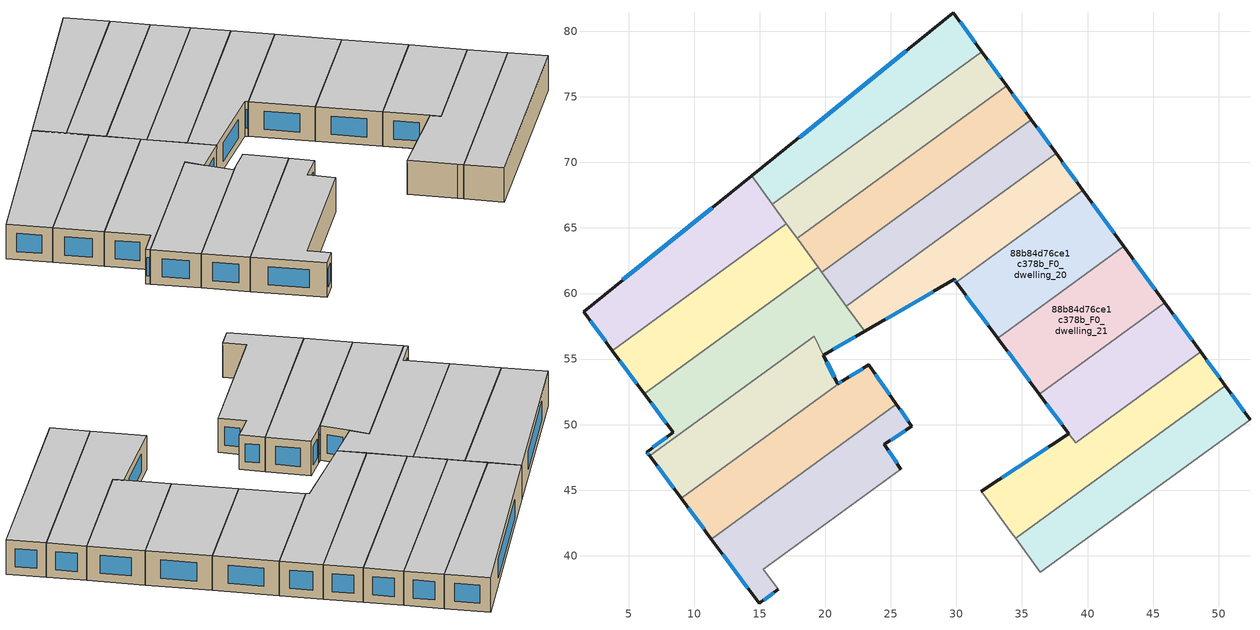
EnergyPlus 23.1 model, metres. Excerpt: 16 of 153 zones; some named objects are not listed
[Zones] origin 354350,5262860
88b84d76ce1c378b_F0_dwelling_0
 floor ground (EU_floor_Construction): 14.38,68.97 17.04,65.33 3.76,55.65 1.56,58.61 z0
 wall outside (EU_wall_Construction): 14.38,68.97 1.56,58.61 3.76,55.65 z0:3
 wall to 88b84d76ce1c378b_F0_dwelling_1 (EU_wall_Construction): 3.76,55.65 17.04,65.33 z0:3
 wall to 88b84d76ce1c378b_F0_dwelling_15 (EU_wall_Construction): 15.97,66.79 14.38,68.97 z0:3
 wall to 88b84d76ce1c378b_F0_dwelling_16 (EU_wall_Construction): 17.04,65.33 15.97,66.79 z0:3
 window (EU_Window_Construction): 2.08,57.91 3.24,56.35 / 11.37,66.54 4.57,61.04 z0.7:2.3
 ceiling to 88b84d76ce1c378b_F1_dwelling_0 (EU_floor_Construction): 17.04,65.33 14.38,68.97 1.56,58.61 3.76,55.65 z3
88b84d76ce1c378b_F0_dwelling_1
 floor ground (EU_floor_Construction): 17.04,65.33 19.46,62.01 6.21,52.36 3.76,55.65 z0
 wall outside (EU_wall_Construction): 3.76,55.65 6.21,52.36 z0:3
 wall to 88b84d76ce1c378b_F0_dwelling_2 (EU_wall_Construction): 6.21,52.36 19.46,62.01 z0:3
 wall to 88b84d76ce1c378b_F0_dwelling_17 (EU_wall_Construction): 19.46,62.01 17.85,64.21 z0:3
 wall to 88b84d76ce1c378b_F0_dwelling_16 (EU_wall_Construction): 17.85,64.21 17.04,65.33 z0:3
 window (EU_Window_Construction): 4.33,54.88 5.63,53.13 z0.7:2.3
 ceiling to 88b84d76ce1c378b_F1_dwelling_1 (EU_floor_Construction): 19.46,62.01 17.04,65.33 3.76,55.65 6.21,52.36 z3
88b84d76ce1c378b_F0_dwelling_15
 floor ground (EU_floor_Construction): 29.77,81.42 31.95,78.43 15.97,66.79 14.38,68.97 z0
 wall outside (EU_wall_Construction): 31.95,78.43 29.77,81.42 14.38,68.97 z0:3
 wall to 88b84d76ce1c378b_F0_dwelling_16 (EU_wall_Construction): 15.97,66.79 31.95,78.43 z0:3
 window (EU_Window_Construction): 26.16,78.5 17.99,71.9 / 31.44,79.14 30.28,80.72 z0.7:2.3
 ceiling to 88b84d76ce1c378b_F1_dwelling_15 (EU_floor_Construction): 31.95,78.43 29.77,81.42 14.38,68.97 15.97,66.79 z3
88b84d76ce1c378b_F0_dwelling_16
 floor ground (EU_floor_Construction): 31.95,78.43 33.83,75.85 17.85,64.21 15.97,66.79 z0
 wall outside (EU_wall_Construction): 33.83,75.85 31.95,78.43 z0:3
 wall to 88b84d76ce1c378b_F0_dwelling_17 (EU_wall_Construction): 17.85,64.21 33.83,75.85 z0:3
 window (EU_Window_Construction): 33.39,76.46 32.39,77.83 z0.7:2.3
 ceiling to 88b84d76ce1c378b_F1_dwelling_16 (EU_floor_Construction): 33.83,75.85 31.95,78.43 15.97,66.79 17.85,64.21 z3
88b84d76ce1c378b_F0_dwelling_17
 floor ground (EU_floor_Construction): 33.83,75.85 35.71,73.27 19.73,61.63 17.85,64.21 z0
 wall outside (EU_wall_Construction): 35.71,73.27 33.83,75.85 z0:3
 wall to 88b84d76ce1c378b_F0_dwelling_18 (EU_wall_Construction): 19.73,61.63 35.71,73.27 z0:3
 wall to 88b84d76ce1c378b_F0_dwelling_2 (EU_wall_Construction): 19.46,62.01 19.73,61.63 z0:3
 window (EU_Window_Construction): 35.27,73.87 34.27,75.25 z0.7:2.3
 ceiling to 88b84d76ce1c378b_F1_dwelling_17 (EU_floor_Construction): 35.71,73.27 33.83,75.85 17.85,64.21 19.73,61.63 z3
88b84d76ce1c378b_F0_dwelling_18
 floor ground (EU_floor_Construction): 35.71,73.27 37.6,70.68 21.61,59.04 19.73,61.63 z0
 wall outside (EU_wall_Construction): 37.6,70.68 35.71,73.27 z0:3
 wall to 88b84d76ce1c378b_F0_dwelling_19 (EU_wall_Construction): 21.61,59.04 37.6,70.68 z0:3
 wall to 88b84d76ce1c378b_F0_dwelling_2 (EU_wall_Construction): 19.73,61.63 21.61,59.04 z0:3
 window (EU_Window_Construction): 37.15,71.29 36.16,72.66 z0.7:2.3
 ceiling to 88b84d76ce1c378b_F1_dwelling_18 (EU_floor_Construction): 37.6,70.68 35.71,73.27 19.73,61.63 21.61,59.04 z3
88b84d76ce1c378b_F0_dwelling_19
 floor ground (EU_floor_Construction): 37.6,70.68 39.64,67.88 29.99,60.85 29.82,61.07 23.01,57.13 21.61,59.04 z0
 wall outside (EU_wall_Construction): 39.64,67.88 37.6,70.68 / 23.01,57.13 29.82,61.07 29.99,60.85 z0:3
 wall to 88b84d76ce1c378b_F0_dwelling_20 (EU_wall_Construction): 29.99,60.85 39.64,67.88 z0:3
 wall to 88b84d76ce1c378b_F0_dwelling_2 (EU_wall_Construction): 21.61,59.04 23.01,57.13 z0:3
 window (EU_Window_Construction): 39.16,68.54 38.08,70.03 / 29.86,61.02 29.95,60.9 / 24.61,58.06 28.22,60.15 z0.7:2.3
 ceiling to 88b84d76ce1c378b_F1_dwelling_19 (EU_floor_Construction): 29.99,60.85 39.64,67.88 37.6,70.68 21.61,59.04 23.01,57.13 29.82,61.07 z3
88b84d76ce1c378b_F0_dwelling_2
 floor ground (EU_floor_Construction): 19.46,62.01 23.01,57.13 19.86,55.3 19.15,56.76 6.6,47.62 6.39,47.91 8.4,49.41 6.21,52.36 z0
 wall outside (EU_wall_Construction): 19.86,55.3 23.01,57.13 / 6.21,52.36 8.4,49.41 6.39,47.91 6.6,47.62 z0:3
 wall to 88b84d76ce1c378b_F0_dwelling_3 (EU_wall_Construction): 19.15,56.76 19.86,55.3 / 6.6,47.62 19.14,56.75 z0:3
 window (EU_Window_Construction): 20.6,55.73 22.27,56.7 / 6.44,47.84 6.55,47.69 / 7.93,49.06 6.86,48.26 / 6.72,51.66 7.88,50.1 z0.7:2.3
 ceiling to 88b84d76ce1c378b_F1_dwelling_2 (EU_floor_Construction): 19.86,55.3 23.01,57.13 19.46,62.01 6.21,52.36 8.4,49.41 6.39,47.91 6.6,47.62 19.15,56.76 z3
88b84d76ce1c378b_F0_dwelling_20
 floor ground (EU_floor_Construction): 39.64,67.88 42.76,63.59 33.15,56.59 29.99,60.85 z0
 wall outside (EU_wall_Construction): 29.99,60.85 33.15,56.59 / 42.76,63.59 39.64,67.88 z0:3
 wall to 88b84d76ce1c378b_F0_dwelling_21 (EU_wall_Construction): 33.15,56.59 42.76,63.59 z0:3
 window (EU_Window_Construction): 30.73,59.85 32.41,57.59 / 42.03,64.6 40.37,66.87 z0.7:2.3
 ceiling to 88b84d76ce1c378b_F1_dwelling_20 (EU_floor_Construction): 42.76,63.59 39.64,67.88 29.99,60.85 33.15,56.59 z3
88b84d76ce1c378b_F0_dwelling_21
 floor ground (EU_floor_Construction): 42.76,63.59 45.9,59.29 36.33,52.32 33.15,56.59 z0
 wall outside (EU_wall_Construction): 33.15,56.59 36.33,52.32 / 45.9,59.29 42.76,63.59 z0:3
 wall to 88b84d76ce1c378b_F0_dwelling_22 (EU_wall_Construction): 36.33,52.32 45.9,59.29 z0:3
 window (EU_Window_Construction): 33.9,55.59 35.58,53.32 / 45.16,60.3 43.5,62.58 z0.7:2.3
 ceiling to 88b84d76ce1c378b_F1_dwelling_21 (EU_floor_Construction): 45.9,59.29 42.76,63.59 33.15,56.59 36.33,52.32 z3
88b84d76ce1c378b_F0_dwelling_22
 floor ground (EU_floor_Construction): 45.9,59.29 48.62,55.54 39.09,48.6 36.33,52.32 z0
 wall outside (EU_wall_Construction): 48.62,55.54 45.9,59.29 / 36.33,52.32 38.58,49.29 z0:3
 wall to 88b84d76ce1c378b_F0_dwelling_23 (EU_wall_Construction): 38.58,49.29 39.09,48.6 48.62,55.54 z0:3
 window (EU_Window_Construction): 47.98,56.42 46.54,58.41 / 36.86,51.61 38.05,50 z0.7:2.3
 ceiling to 88b84d76ce1c378b_F1_dwelling_22 (EU_floor_Construction): 48.62,55.54 45.9,59.29 36.33,52.32 39.09,48.6 z3
88b84d76ce1c378b_F0_dwelling_23
 floor ground (EU_floor_Construction): 48.62,55.54 50.51,52.96 34.52,41.32 31.89,44.93 38.58,49.29 39.09,48.6 z0
 wall outside (EU_wall_Construction): 50.51,52.96 48.62,55.54 / 38.58,49.29 31.89,44.93 z0:3
 wall to 88b84d76ce1c378b_F0_dwelling_24 (EU_wall_Construction): 34.52,41.32 50.51,52.96 z0:3
 wall to 88b84d76ce1c378b_F0_dwelling_7 (EU_wall_Construction): 31.89,44.93 34.23,41.73 z0:3
 wall to 88b84d76ce1c378b_F0_dwelling_8 (EU_wall_Construction): 34.23,41.73 34.52,41.32 z0:3
 window (EU_Window_Construction): 50.06,53.57 49.07,54.94 / 37.01,48.27 33.46,45.96 z0.7:2.3
 ceiling to 88b84d76ce1c378b_F1_dwelling_23 (EU_floor_Construction): 50.51,52.96 48.62,55.54 39.09,48.6 38.58,49.29 31.89,44.93 34.52,41.32 z3
88b84d76ce1c378b_F0_dwelling_24
 floor ground (EU_floor_Construction): 50.51,52.96 52.39,50.38 36.41,38.74 34.52,41.32 z0
 wall outside (EU_wall_Construction): 52.39,50.38 50.51,52.96 z0:3
 wall to 88b84d76ce1c378b_F0_dwelling_25 (EU_wall_Construction): 36.41,38.74 52.39,50.38 z0:3
 wall to 88b84d76ce1c378b_F0_dwelling_8 (EU_wall_Construction): 34.52,41.32 36.41,38.74 z0:3
 window (EU_Window_Construction): 51.95,50.98 50.95,52.35 z0.7:2.3
 ceiling to 88b84d76ce1c378b_F1_dwelling_24 (EU_floor_Construction): 52.39,50.38 50.51,52.96 34.52,41.32 36.41,38.74 z3
88b84d76ce1c378b_F0_dwelling_3
 floor ground (EU_floor_Construction): 19.14,56.75 20.93,53.11 21.35,53.36 9.01,44.38 6.6,47.62 z0
 wall outside (EU_wall_Construction): 6.6,47.62 9.01,44.38 / 21.35,53.36 20.93,53.11 19.86,55.3 z0:3
 wall to 88b84d76ce1c378b_F0_dwelling_4 (EU_wall_Construction): 9.01,44.38 21.35,53.36 z0:3
 window (EU_Window_Construction): 7.17,46.86 8.45,45.14 / 20.68,53.62 20.11,54.79 / 21.25,53.3 21.03,53.17 z0.7:2.3
 ceiling to 88b84d76ce1c378b_F1_dwelling_3 (EU_floor_Construction): 20.93,53.11 19.14,56.75 6.6,47.62 9.01,44.38 21.35,53.36 z3
88b84d76ce1c378b_F0_dwelling_4
 floor ground (EU_floor_Construction): 23.33,54.56 25.43,51.55 11.32,41.28 9.01,44.38 21.35,53.36 z0
 wall outside (EU_wall_Construction): 25.43,51.55 23.33,54.56 21.35,53.36 / 9.01,44.38 11.32,41.28 z0:3
 wall to 88b84d76ce1c378b_F0_dwelling_5 (EU_wall_Construction): 11.32,41.28 25.43,51.55 z0:3
 window (EU_Window_Construction): 24.93,52.26 23.82,53.86 / 9.55,43.65 10.77,42 / 22.86,54.28 21.81,53.64 z0.7:2.3
 ceiling to 88b84d76ce1c378b_F1_dwelling_4 (EU_floor_Construction): 25.43,51.55 23.33,54.56 21.35,53.36 9.01,44.38 11.32,41.28 z3
88b84d76ce1c378b_F0_dwelling_5
 floor ground (EU_floor_Construction): 25.43,51.55 26.61,49.87 24.5,48.51 25.77,46.61 15.26,38.96 16.4,37.43 14.96,36.37 11.32,41.28 z0
 wall outside (EU_wall_Construction): 25.77,46.61 24.5,48.51 26.61,49.87 25.43,51.55 / 11.32,41.28 14.96,36.37 16.4,37.43 z0:3
 wall to 88b84d76ce1c378b_F0_dwelling_6 (EU_wall_Construction): 15.27,38.96 25.77,46.61 / 16.4,37.43 15.26,38.96 z0:3
 window (EU_Window_Construction): 26.33,50.26 25.7,51.16 / 25,48.83 26.11,49.55 / 25.47,47.06 24.8,48.06 / 15.3,36.62 16.06,37.18 / 12.17,40.12 14.1,37.52 z0.7:2.3
 ceiling to 88b84d76ce1c378b_F1_dwelling_5 (EU_floor_Construction): 16.4,37.43 15.26,38.96 25.77,46.61 24.5,48.51 26.61,49.87 25.43,51.55 11.32,41.28 14.96,36.37 z3
[Building]
EU S2 Campaign: North Axis=0; Terrain=City; Solar Distribution=FullExterior
[Site:Location]
Budapest.Ferenc.Liszt.Intl.AP: Latitude=47.437; Longitude=19.256; Time Zone=1; Elevation=185
[SizingPeriod:WeatherFileDays]
AnnualSizingPeriod: Begin Month=1; Begin Day of Month=1; End Month=12; End Day of Month=31; Day of Week for Start Day=Monday; Use Weather File Daylight Saving Period=No; Use Weather File Rain and Snow Indicators=No
[MATERIAL]
EU_InternalMass_Material: Roughness=MediumRough; Thickness=0.1; Conductivity=1; Density=1800; Specific Heat=900; Thermal Absorptance=0.9; Solar Absorptance=0.7; Visible Absorptance=0.7
[MATERIAL:NOMASS] Roughness=MediumRough; Thermal Absorptance=0.9; Solar Absorptance=0.7; Visible Absorptance=0.7
Name | Thermal Resistance
EU_wall_NoMass | 0.832559
EU_floor_NoMass | 0.872794
[WINDOWMATERIAL:SIMPLEGLAZINGSYSTEM]
EU_Window_SimpleGlazing: UFactor=2.79869; Solar Heat Gain Coefficient=0.75; Visible Transmittance=0.75
[CONSTRUCTION]
EU_wall_Construction: EU_wall_NoMass
EU_floor_Construction: EU_floor_NoMass
EU_Window_Construction: EU_Window_SimpleGlazing
EU_InternalMass_Construction: EU_InternalMass_Material
[ZONE] Type=1; Multiplier=1; Ceiling Height=autocalculate; Floor Area=autocalculate; Part of Total Floor Area=Yes
Name | Volume
88b84d76ce1c378b_F0_dwelling_0 | 202.233
88b84d76ce1c378b_F0_dwelling_1 | 202.217
88b84d76ce1c378b_F0_dwelling_15 | 189.62
88b84d76ce1c378b_F0_dwelling_16 | 189.57
88b84d76ce1c378b_F0_dwelling_17 | 189.618
88b84d76ce1c378b_F0_dwelling_18 | 189.617
88b84d76ce1c378b_F0_dwelling_19 | 189.584
88b84d76ce1c378b_F0_dwelling_2 | 220.923
88b84d76ce1c378b_F0_dwelling_20 | 189.599
88b84d76ce1c378b_F0_dwelling_21 | 189.592
88b84d76ce1c378b_F0_dwelling_22 | 164.071
88b84d76ce1c378b_F0_dwelling_23 | 215.161
88b84d76ce1c378b_F0_dwelling_24 | 189.569
88b84d76ce1c378b_F0_dwelling_3 | 183.533
88b84d76ce1c378b_F0_dwelling_4 | 202.275
88b84d76ce1c378b_F0_dwelling_5 | 212.478
[INTERNALMASS] Construction=EU_InternalMass_Construction
Name | Zone or ZoneList | Surface Area
88b84d76ce1c378b_F0_dwelling_0_EU_InternalMass | 88b84d76ce1c378b_F0_dwelling_0 | 67.411
88b84d76ce1c378b_F0_dwelling_1_EU_InternalMass | 88b84d76ce1c378b_F0_dwelling_1 | 67.4058
88b84d76ce1c378b_F0_dwelling_2_EU_InternalMass | 88b84d76ce1c378b_F0_dwelling_2 | 73.6412
88b84d76ce1c378b_F0_dwelling_3_EU_InternalMass | 88b84d76ce1c378b_F0_dwelling_3 | 61.188
88b84d76ce1c378b_F0_dwelling_4_EU_InternalMass | 88b84d76ce1c378b_F0_dwelling_4 | 67.425
88b84d76ce1c378b_F0_dwelling_5_EU_InternalMass | 88b84d76ce1c378b_F0_dwelling_5 | 70.8264
88b84d76ce1c378b_F0_dwelling_15_EU_InternalMass | 88b84d76ce1c378b_F0_dwelling_15 | 63.2065
88b84d76ce1c378b_F0_dwelling_16_EU_InternalMass | 88b84d76ce1c378b_F0_dwelling_16 | 63.1899
88b84d76ce1c378b_F0_dwelling_17_EU_InternalMass | 88b84d76ce1c378b_F0_dwelling_17 | 63.2058
88b84d76ce1c378b_F0_dwelling_18_EU_InternalMass | 88b84d76ce1c378b_F0_dwelling_18 | 63.2058
88b84d76ce1c378b_F0_dwelling_19_EU_InternalMass | 88b84d76ce1c378b_F0_dwelling_19 | 63.1945
88b84d76ce1c378b_F0_dwelling_20_EU_InternalMass | 88b84d76ce1c378b_F0_dwelling_20 | 63.1998
88b84d76ce1c378b_F0_dwelling_21_EU_InternalMass | 88b84d76ce1c378b_F0_dwelling_21 | 63.1973
88b84d76ce1c378b_F0_dwelling_22_EU_InternalMass | 88b84d76ce1c378b_F0_dwelling_22 | 54.6911
88b84d76ce1c378b_F0_dwelling_23_EU_InternalMass | 88b84d76ce1c378b_F0_dwelling_23 | 71.7197
88b84d76ce1c378b_F0_dwelling_24_EU_InternalMass | 88b84d76ce1c378b_F0_dwelling_24 | 63.1899
[OTHEREQUIPMENT] Fuel Type=Electricity; Design Level Calculation Method=Watts/Area; Power per Zone Floor Area=1; Fraction Latent=0; Fraction Radiant=0; Fraction Lost=0; Carbon Dioxide Generation Rate=0; EndUse Subcategory=EU_Step8_InternalGains
Name | Zone or ZoneList or Space or SpaceList | Schedule
EU_Step8_InternalGain_88b84d76ce1c378b_F0_dwelling_0_f000 | 88b84d76ce1c378b_F0_dwelling_0 | EU_Step8_GainSchedule_88b84d76ce1c378b_F0_dwelling_0_f000
EU_Step8_InternalGain_88b84d76ce1c378b_F0_dwelling_1_f000 | 88b84d76ce1c378b_F0_dwelling_1 | EU_Step8_GainSchedule_88b84d76ce1c378b_F0_dwelling_1_f000
EU_Step8_InternalGain_88b84d76ce1c378b_F0_dwelling_2_f000 | 88b84d76ce1c378b_F0_dwelling_2 | EU_Step8_GainSchedule_88b84d76ce1c378b_F0_dwelling_2_f000
EU_Step8_InternalGain_88b84d76ce1c378b_F0_dwelling_3_f000 | 88b84d76ce1c378b_F0_dwelling_3 | EU_Step8_GainSchedule_88b84d76ce1c378b_F0_dwelling_3_f000
EU_Step8_InternalGain_88b84d76ce1c378b_F0_dwelling_4_f000 | 88b84d76ce1c378b_F0_dwelling_4 | EU_Step8_GainSchedule_88b84d76ce1c378b_F0_dwelling_4_f000
EU_Step8_InternalGain_88b84d76ce1c378b_F0_dwelling_5_f000 | 88b84d76ce1c378b_F0_dwelling_5 | EU_Step8_GainSchedule_88b84d76ce1c378b_F0_dwelling_5_f000
EU_Step8_InternalGain_88b84d76ce1c378b_F0_dwelling_15_f000 | 88b84d76ce1c378b_F0_dwelling_15 | EU_Step8_GainSchedule_88b84d76ce1c378b_F0_dwelling_15_f000
EU_Step8_InternalGain_88b84d76ce1c378b_F0_dwelling_16_f000 | 88b84d76ce1c378b_F0_dwelling_16 | EU_Step8_GainSchedule_88b84d76ce1c378b_F0_dwelling_16_f000
EU_Step8_InternalGain_88b84d76ce1c378b_F0_dwelling_17_f000 | 88b84d76ce1c378b_F0_dwelling_17 | EU_Step8_GainSchedule_88b84d76ce1c378b_F0_dwelling_17_f000
EU_Step8_InternalGain_88b84d76ce1c378b_F0_dwelling_18_f000 | 88b84d76ce1c378b_F0_dwelling_18 | EU_Step8_GainSchedule_88b84d76ce1c378b_F0_dwelling_18_f000
EU_Step8_InternalGain_88b84d76ce1c378b_F0_dwelling_19_f000 | 88b84d76ce1c378b_F0_dwelling_19 | EU_Step8_GainSchedule_88b84d76ce1c378b_F0_dwelling_19_f000
EU_Step8_InternalGain_88b84d76ce1c378b_F0_dwelling_20_f000 | 88b84d76ce1c378b_F0_dwelling_20 | EU_Step8_GainSchedule_88b84d76ce1c378b_F0_dwelling_20_f000
EU_Step8_InternalGain_88b84d76ce1c378b_F0_dwelling_21_f000 | 88b84d76ce1c378b_F0_dwelling_21 | EU_Step8_GainSchedule_88b84d76ce1c378b_F0_dwelling_21_f000
EU_Step8_InternalGain_88b84d76ce1c378b_F0_dwelling_22_f000 | 88b84d76ce1c378b_F0_dwelling_22 | EU_Step8_GainSchedule_88b84d76ce1c378b_F0_dwelling_22_f000
EU_Step8_InternalGain_88b84d76ce1c378b_F0_dwelling_23_f000 | 88b84d76ce1c378b_F0_dwelling_23 | EU_Step8_GainSchedule_88b84d76ce1c378b_F0_dwelling_23_f000
EU_Step8_InternalGain_88b84d76ce1c378b_F0_dwelling_24_f000 | 88b84d76ce1c378b_F0_dwelling_24 | EU_Step8_GainSchedule_88b84d76ce1c378b_F0_dwelling_24_f000
[ZONEVENTILATION:DESIGNFLOWRATE] Schedule=EU_AlwaysOn; Design Flow Rate Calculation Method=AirChanges/Hour; Air Changes per Hour=0.475469; Ventilation Type=Natural; Fan Pressure Rise=0; Fan Total Efficiency=1; Constant Term Coefficient=1; Temperature Term Coefficient=0; Velocity Term Coefficient=0; Velocity Squared Term Coefficient=0; Minimum Indoor Temperature=-100; Maximum Indoor Temperature=100; Delta Temperature=-100; Minimum Outdoor Temperature=-100; Maximum Outdoor Temperature=100; Maximum Wind Speed=40
Name | Zone or ZoneList or Space or SpaceList
EU_ConstantAir_88b84d76ce1c378b_F0_dwelling_0 | 88b84d76ce1c378b_F0_dwelling_0
EU_ConstantAir_88b84d76ce1c378b_F0_dwelling_1 | 88b84d76ce1c378b_F0_dwelling_1
EU_ConstantAir_88b84d76ce1c378b_F0_dwelling_2 | 88b84d76ce1c378b_F0_dwelling_2
EU_ConstantAir_88b84d76ce1c378b_F0_dwelling_3 | 88b84d76ce1c378b_F0_dwelling_3
EU_ConstantAir_88b84d76ce1c378b_F0_dwelling_4 | 88b84d76ce1c378b_F0_dwelling_4
EU_ConstantAir_88b84d76ce1c378b_F0_dwelling_5 | 88b84d76ce1c378b_F0_dwelling_5
EU_ConstantAir_88b84d76ce1c378b_F0_dwelling_15 | 88b84d76ce1c378b_F0_dwelling_15
EU_ConstantAir_88b84d76ce1c378b_F0_dwelling_16 | 88b84d76ce1c378b_F0_dwelling_16
EU_ConstantAir_88b84d76ce1c378b_F0_dwelling_17 | 88b84d76ce1c378b_F0_dwelling_17
EU_ConstantAir_88b84d76ce1c378b_F0_dwelling_18 | 88b84d76ce1c378b_F0_dwelling_18
EU_ConstantAir_88b84d76ce1c378b_F0_dwelling_19 | 88b84d76ce1c378b_F0_dwelling_19
EU_ConstantAir_88b84d76ce1c378b_F0_dwelling_20 | 88b84d76ce1c378b_F0_dwelling_20
EU_ConstantAir_88b84d76ce1c378b_F0_dwelling_21 | 88b84d76ce1c378b_F0_dwelling_21
EU_ConstantAir_88b84d76ce1c378b_F0_dwelling_22 | 88b84d76ce1c378b_F0_dwelling_22
EU_ConstantAir_88b84d76ce1c378b_F0_dwelling_23 | 88b84d76ce1c378b_F0_dwelling_23
EU_ConstantAir_88b84d76ce1c378b_F0_dwelling_24 | 88b84d76ce1c378b_F0_dwelling_24
[HVACTEMPLATE:ZONE:IDEALLOADSAIRSYSTEM] System Availability Schedule=EU_AlwaysOn; Maximum Heating Supply Air Temperature=50; Minimum Cooling Supply Air Temperature=13; Maximum Heating Supply Air Humidity Ratio=0.0156; Minimum Cooling Supply Air Humidity Ratio=0.0077; Heating Limit=NoLimit; Cooling Limit=NoLimit; Heating Availability Schedule=EU_AlwaysOn; Cooling Availability Schedule=EU_CoolingOff; Dehumidification Control Type=ConstantSensibleHeatRatio; Cooling Sensible Heat Ratio=0.7; Dehumidification Setpoint=60; Humidification Control Type=None; Humidification Setpoint=30; Outdoor Air Method=None; Outdoor Air Flow Rate per Person=0.00944; Outdoor Air Flow Rate per Zone Floor Area=0; Outdoor Air Flow Rate per Zone=0; Demand Controlled Ventilation Type=None; Outdoor Air Economizer Type=NoEconomizer; Heat Recovery Type=None; Sensible Heat Recovery Effectiveness=0.7; Latent Heat Recovery Effectiveness=0.65
Name | Template Thermostat
88b84d76ce1c378b_F0_dwelling_0 | EU_HeatOnly_88b84d76ce1c378b_F0_dwelling_0
88b84d76ce1c378b_F0_dwelling_1 | EU_HeatOnly_88b84d76ce1c378b_F0_dwelling_1
88b84d76ce1c378b_F0_dwelling_2 | EU_HeatOnly_88b84d76ce1c378b_F0_dwelling_2
88b84d76ce1c378b_F0_dwelling_3 | EU_HeatOnly_88b84d76ce1c378b_F0_dwelling_3
88b84d76ce1c378b_F0_dwelling_4 | EU_HeatOnly_88b84d76ce1c378b_F0_dwelling_4
88b84d76ce1c378b_F0_dwelling_5 | EU_HeatOnly_88b84d76ce1c378b_F0_dwelling_5
88b84d76ce1c378b_F0_dwelling_15 | EU_HeatOnly_88b84d76ce1c378b_F0_dwelling_15
88b84d76ce1c378b_F0_dwelling_16 | EU_HeatOnly_88b84d76ce1c378b_F0_dwelling_16
88b84d76ce1c378b_F0_dwelling_17 | EU_HeatOnly_88b84d76ce1c378b_F0_dwelling_17
88b84d76ce1c378b_F0_dwelling_18 | EU_HeatOnly_88b84d76ce1c378b_F0_dwelling_18
88b84d76ce1c378b_F0_dwelling_19 | EU_HeatOnly_88b84d76ce1c378b_F0_dwelling_19
88b84d76ce1c378b_F0_dwelling_20 | EU_HeatOnly_88b84d76ce1c378b_F0_dwelling_20
88b84d76ce1c378b_F0_dwelling_21 | EU_HeatOnly_88b84d76ce1c378b_F0_dwelling_21
88b84d76ce1c378b_F0_dwelling_22 | EU_HeatOnly_88b84d76ce1c378b_F0_dwelling_22
88b84d76ce1c378b_F0_dwelling_23 | EU_HeatOnly_88b84d76ce1c378b_F0_dwelling_23
88b84d76ce1c378b_F0_dwelling_24 | EU_HeatOnly_88b84d76ce1c378b_F0_dwelling_24
[SIZING:ZONE] Zone Cooling Design Supply Air Temperature Input Method=SupplyAirTemperature; Zone Cooling Design Supply Air Temperature=13; Zone Heating Design Supply Air Temperature Input Method=SupplyAirTemperature; Zone Heating Design Supply Air Temperature=50; Zone Cooling Design Supply Air Humidity Ratio=0.008; Zone Heating Design Supply Air Humidity Ratio=0.008; Cooling Design Air Flow Method=DesignDay; Cooling Design Air Flow Rate=0; Cooling Minimum Air Flow per Zone Floor Area=0.000762; Cooling Minimum Air Flow=0; Cooling Minimum Air Flow Fraction=0.2; Heating Design Air Flow Method=DesignDay; Heating Design Air Flow Rate=0; Heating Maximum Air Flow per Zone Floor Area=0.002032; Heating Maximum Air Flow=0.141576; Heating Maximum Air Flow Fraction=0.3; Account for Dedicated Outdoor Air System=No; Dedicated Outdoor Air System Control Strategy=NeutralSupplyAir; Dedicated Outdoor Air Low Setpoint Temperature for Design=autosize; Dedicated Outdoor Air High Setpoint Temperature for Design=autosize; Zone Load Sizing Method=Sensible Load Only No Latent Load; Zone Latent Cooling Design Supply Air Humidity Ratio Input Method=HumidityRatioDifference; Zone Cooling Design Supply Air Humidity Ratio Difference=0.005; Zone Latent Heating Design Supply Air Humidity Ratio Input Method=HumidityRatioDifference; Zone Humidification Design Supply Air Humidity Ratio Difference=0.005
88b84d76ce1c378b_F0_dwelling_0; 88b84d76ce1c378b_F0_dwelling_1; 88b84d76ce1c378b_F0_dwelling_2; 88b84d76ce1c378b_F0_dwelling_3; 88b84d76ce1c378b_F0_dwelling_4; 88b84d76ce1c378b_F0_dwelling_5; 88b84d76ce1c378b_F0_dwelling_15; 88b84d76ce1c378b_F0_dwelling_16; 88b84d76ce1c378b_F0_dwelling_17; 88b84d76ce1c378b_F0_dwelling_18; 88b84d76ce1c378b_F0_dwelling_19; 88b84d76ce1c378b_F0_dwelling_20; 88b84d76ce1c378b_F0_dwelling_21; 88b84d76ce1c378b_F0_dwelling_22; 88b84d76ce1c378b_F0_dwelling_23; 88b84d76ce1c378b_F0_dwelling_24
[SCHEDULE:CONSTANT]
Name | Hourly Value
EU_AlwaysOn | 1
EU_CoolingOff | 0
[SCHEDULE:FILE] Column Number=1; Rows to Skip at Top=0; Number of Hours of Data=8760; Column Separator=Comma; Interpolate to Timestep=No; Minutes per Item=60; Adjust Schedule for Daylight Savings=Yes
Name | File
EU_Step8_GainSchedule_88b84d76ce1c378b_F0_dwelling_0_f000 | ../../schedules/88b84d76ce1c378b/88b84d76ce1c378b_F0_dwelling_0_f000_gain.csv
EU_Step8_GainSchedule_88b84d76ce1c378b_F0_dwelling_1_f000 | ../../schedules/88b84d76ce1c378b/88b84d76ce1c378b_F0_dwelling_1_f000_gain.csv
EU_Step8_GainSchedule_88b84d76ce1c378b_F0_dwelling_2_f000 | ../../schedules/88b84d76ce1c378b/88b84d76ce1c378b_F0_dwelling_2_f000_gain.csv
EU_Step8_GainSchedule_88b84d76ce1c378b_F0_dwelling_3_f000 | ../../schedules/88b84d76ce1c378b/88b84d76ce1c378b_F0_dwelling_3_f000_gain.csv
EU_Step8_GainSchedule_88b84d76ce1c378b_F0_dwelling_4_f000 | ../../schedules/88b84d76ce1c378b/88b84d76ce1c378b_F0_dwelling_4_f000_gain.csv
EU_Step8_GainSchedule_88b84d76ce1c378b_F0_dwelling_5_f000 | ../../schedules/88b84d76ce1c378b/88b84d76ce1c378b_F0_dwelling_5_f000_gain.csv
EU_Step8_GainSchedule_88b84d76ce1c378b_F0_dwelling_15_f000 | ../../schedules/88b84d76ce1c378b/88b84d76ce1c378b_F0_dwelling_15_f000_gain.csv
EU_Step8_GainSchedule_88b84d76ce1c378b_F0_dwelling_16_f000 | ../../schedules/88b84d76ce1c378b/88b84d76ce1c378b_F0_dwelling_16_f000_gain.csv
EU_Step8_GainSchedule_88b84d76ce1c378b_F0_dwelling_17_f000 | ../../schedules/88b84d76ce1c378b/88b84d76ce1c378b_F0_dwelling_17_f000_gain.csv
EU_Step8_GainSchedule_88b84d76ce1c378b_F0_dwelling_18_f000 | ../../schedules/88b84d76ce1c378b/88b84d76ce1c378b_F0_dwelling_18_f000_gain.csv
EU_Step8_GainSchedule_88b84d76ce1c378b_F0_dwelling_19_f000 | ../../schedules/88b84d76ce1c378b/88b84d76ce1c378b_F0_dwelling_19_f000_gain.csv
EU_Step8_GainSchedule_88b84d76ce1c378b_F0_dwelling_20_f000 | ../../schedules/88b84d76ce1c378b/88b84d76ce1c378b_F0_dwelling_20_f000_gain.csv
EU_Step8_GainSchedule_88b84d76ce1c378b_F0_dwelling_21_f000 | ../../schedules/88b84d76ce1c378b/88b84d76ce1c378b_F0_dwelling_21_f000_gain.csv
EU_Step8_GainSchedule_88b84d76ce1c378b_F0_dwelling_22_f000 | ../../schedules/88b84d76ce1c378b/88b84d76ce1c378b_F0_dwelling_22_f000_gain.csv
EU_Step8_GainSchedule_88b84d76ce1c378b_F0_dwelling_23_f000 | ../../schedules/88b84d76ce1c378b/88b84d76ce1c378b_F0_dwelling_23_f000_gain.csv
EU_Step8_GainSchedule_88b84d76ce1c378b_F0_dwelling_24_f000 | ../../schedules/88b84d76ce1c378b/88b84d76ce1c378b_F0_dwelling_24_f000_gain.csv
